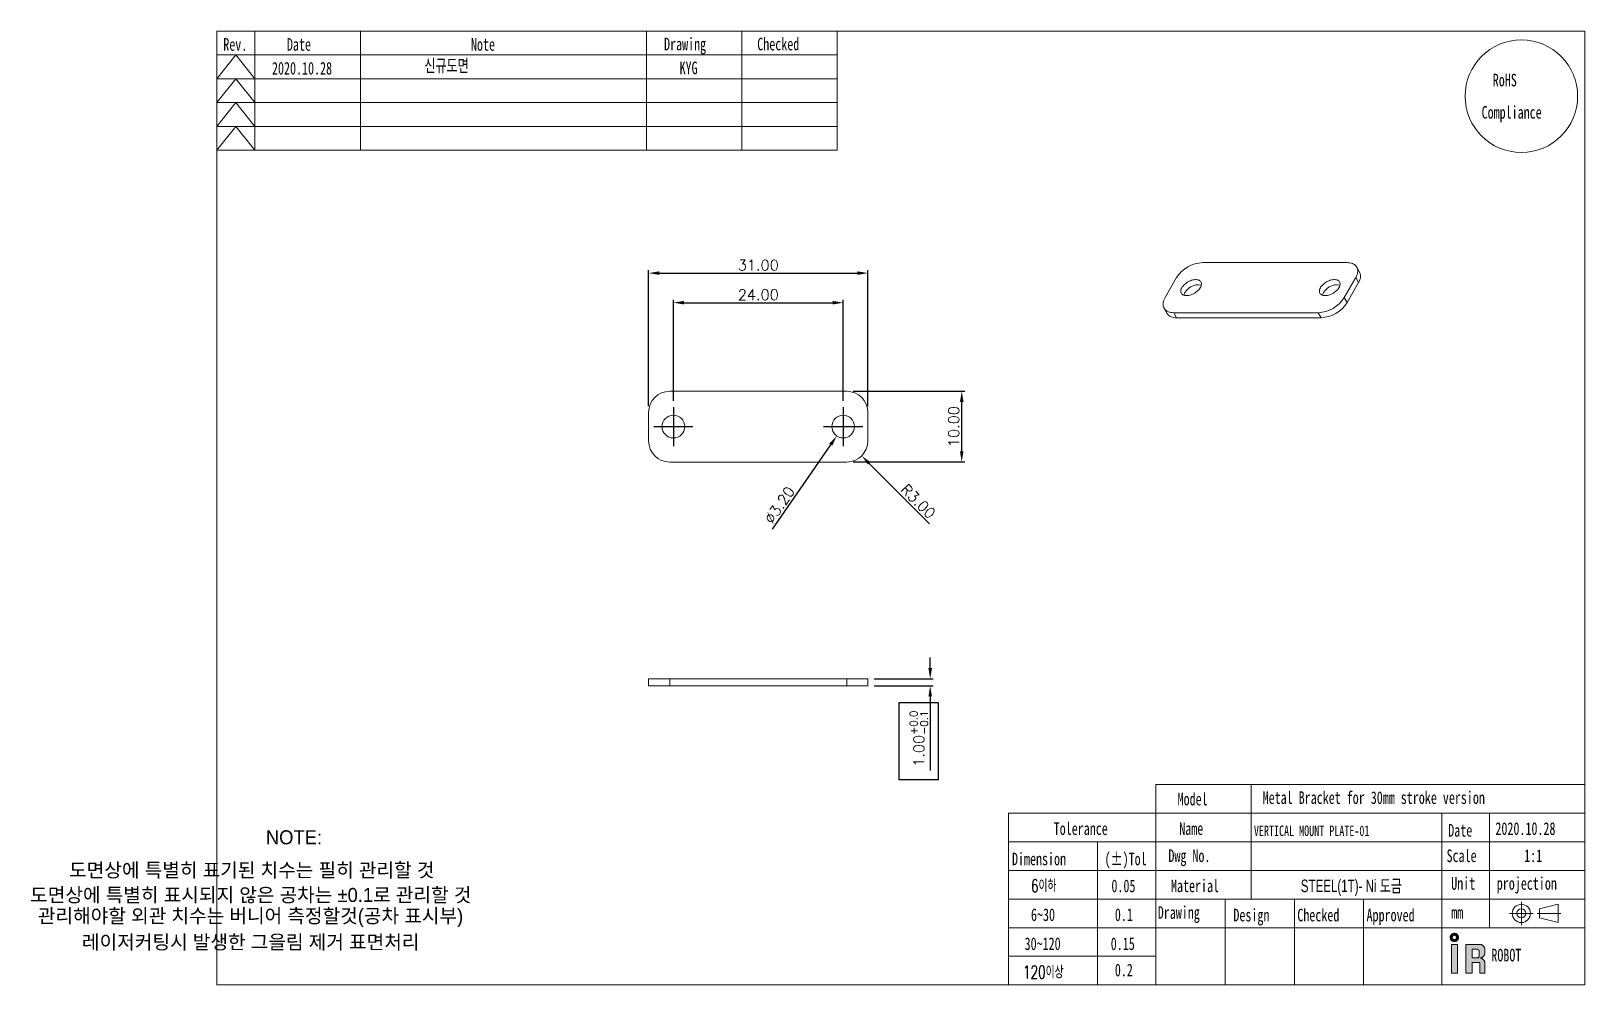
# Model space of a CAD drawing. Header units: millimetres. Extents: x 15 to 865, y 42 to 235.
# Drawn here: x 15.3 to 235, y 49.7 to 184.5 of the extents above; entities that cross this region are included whole.
import ezdxf

# ---------------------------------------------------------------- set-up
doc = ezdxf.new("R2010")
doc.units = ezdxf.units.MM
doc.header["$LTSCALE"] = 0.5
for name, pattern in [('CENTER', [0.6, 0.375, -0.075, 0.075, -0.075]), ('CENTERX2', [20.32, 12.7, -2.54, 2.54, -2.54]), ('HIDDEN', [1.905, 1.27, -0.635])]:
    doc.linetypes.add(name, pattern=pattern)
for name, color, linetype in [('4', 2, 'HIDDEN'), ('CENTER', 1, 'CENTERX2'), ('LOGO', 100, 'Continuous'), ('TEXT', 102, 'Continuous')]:
    doc.layers.add(name, color=color, linetype=linetype)
doc.styles.add('SLDTEXTSTYLE0', font='TXT', dxfattribs={"width": 0.7})
doc.styles.add('SLDTEXTSTYLE1', font='TXT', dxfattribs={"width": 0.7, "bigfont": 'bigfont'})
doc.styles.add('USER2', font='SIMPLEX.SHX')
doc.dimstyles.new('BASE60', dxfattribs={"dimscale": 0.6, "dimtxt": 2.5, "dimasz": 2.5, "dimexe": 0.7, "dimexo": 1.5, "dimtad": 1, "dimzin": 1, "dimdsep": 46, "dimtxsty": 'USER2', "dimcen": 0, "dimclrd": 6, "dimclre": 6, "dimclrt": 3, "dimadec": 0, "dimazin": 0, "dimtfac": 1, "dimtofl": 0, "dimtmove": 0, "dimatfit": 3, "dimfxl": 1, "dimtolj": 1, "dimtzin": 0, "dimlwe": -1, "dimarcsym": 0})

# ---------------------------------------------------------------- blocks, each defined once
blk = doc.blocks.new('*D168')
at = {"layer": '4', "color": 6, "linetype": 'ByBlock'}
for p, q in [((131.51, 133.59), (147.29, 133.59)), ((131.51, 123.59), (147.29, 123.59))]:
    blk.add_line(p, q, dxfattribs=at)
at = {"layer": '4', "color": 6, "linetype": 'ByBlock', "lineweight": -2}
blk.add_line((146.87, 125.09), (146.87, 132.09), dxfattribs=at)
at = {"layer": '4', "color": 6, "linetype": 'ByBlock'}
for points in [[(146.62, 132.09), (147.12, 132.09), (146.87, 133.59)], [(146.62, 125.09), (147.12, 125.09), (146.87, 123.59)]]:
    blk.add_solid(points, dxfattribs=at)
at = {"layer": 'Defpoints', "color": 0, "linetype": 'ByBlock'}
for p in [(130.61, 133.59), (146.87, 133.59), (130.61, 123.59)]:
    blk.add_point(p, dxfattribs=at)
at = {"layer": '4', "color": 3, "linetype": 'ByBlock', "insert": (145.74, 128.59), "char_height": 1.5, "attachment_point": 5, "rotation": 90, "style": 'USER2'}
blk.add_mtext('\\A1;10.00', dxfattribs=at)
blk = doc.blocks.new('*D169')
at = {"layer": '4', "color": 6, "linetype": 'ByBlock'}
for p, q in [((106.11, 132.25), (106.11, 146.52)), ((130.11, 132.25), (130.11, 146.52))]:
    blk.add_line(p, q, dxfattribs=at)
at = {"layer": '4', "color": 6, "linetype": 'ByBlock', "lineweight": -2}
blk.add_line((107.61, 146.1), (128.61, 146.1), dxfattribs=at)
at = {"layer": '4', "color": 6, "linetype": 'ByBlock'}
for points in [[(107.61, 146.35), (107.61, 145.85), (106.11, 146.1)], [(128.61, 146.35), (128.61, 145.85), (130.11, 146.1)]]:
    blk.add_solid(points, dxfattribs=at)
at = {"layer": 'Defpoints', "color": 0, "linetype": 'ByBlock'}
for p in [(130.11, 146.1), (106.11, 131.35), (130.11, 131.35)]:
    blk.add_point(p, dxfattribs=at)
at = {"layer": '4', "color": 3, "linetype": 'ByBlock', "insert": (118.11, 147.22), "char_height": 1.5, "attachment_point": 5, "style": 'USER2'}
blk.add_mtext('\\A1;24.00', dxfattribs=at)
blk = doc.blocks.new('*D170')
at = {"layer": '4', "color": 6, "linetype": 'ByBlock'}
for p, q in [((102.61, 131.49), (102.61, 150.7)), ((133.61, 131.49), (133.61, 150.7))]:
    blk.add_line(p, q, dxfattribs=at)
at = {"layer": '4', "color": 6, "linetype": 'ByBlock', "lineweight": -2}
blk.add_line((104.11, 150.28), (132.11, 150.28), dxfattribs=at)
at = {"layer": '4', "color": 6, "linetype": 'ByBlock'}
for points in [[(104.11, 150.53), (104.11, 150.03), (102.61, 150.28)], [(132.11, 150.53), (132.11, 150.03), (133.61, 150.28)]]:
    blk.add_solid(points, dxfattribs=at)
at = {"layer": 'Defpoints', "color": 0, "linetype": 'ByBlock'}
for p in [(133.61, 150.28), (102.61, 130.59), (133.61, 130.59)]:
    blk.add_point(p, dxfattribs=at)
at = {"layer": '4', "color": 3, "linetype": 'ByBlock', "insert": (118.11, 151.4), "char_height": 1.5, "attachment_point": 5, "style": 'USER2'}
blk.add_mtext('\\A1;31.00', dxfattribs=at)
blk = doc.blocks.new('*D171')
at = {"layer": '4', "color": 6, "linetype": 'ByBlock', "lineweight": -2}
blk.add_line((142.33, 114.83), (133.79, 123.4), dxfattribs=at)
at = {"layer": '4', "color": 6, "linetype": 'ByBlock'}
blk.add_solid([(133.96, 123.58), (133.61, 123.22), (132.73, 124.46)], dxfattribs=at)
at = {"layer": 'Defpoints', "color": 0, "linetype": 'ByBlock'}
for p in [(130.61, 126.59), (132.73, 124.46)]:
    blk.add_point(p, dxfattribs=at)
at = {"layer": '4', "color": 3, "linetype": 'ByBlock', "insert": (140.72, 118.04), "char_height": 1.5, "attachment_point": 5, "rotation": 314.9213, "style": 'USER2'}
blk.add_mtext('\\A1;R3.00', dxfattribs=at)
blk = doc.blocks.new('*D172')
at = {"layer": '4', "color": 6, "linetype": 'ByBlock', "lineweight": -2}
blk.add_line((120.14, 114.12), (128.35, 126.03), dxfattribs=at)
at = {"layer": '4', "color": 6, "linetype": 'ByBlock'}
blk.add_solid([(128.14, 126.18), (128.56, 125.89), (129.2, 127.27)], dxfattribs=at)
at = {"layer": 'Defpoints', "color": 0, "linetype": 'ByBlock'}
for p in [(131.02, 129.91), (129.2, 127.27)]:
    blk.add_point(p, dxfattribs=at)
at = {"layer": '4', "color": 3, "linetype": 'ByBlock', "insert": (121.11, 117.51), "char_height": 1.5, "attachment_point": 5, "rotation": 55.4417, "style": 'USER2'}
blk.add_mtext('\\A1;∅3.20', dxfattribs=at)
blk = doc.blocks.new('*D173')
at = {"layer": '4', "color": 6, "linetype": 'ByBlock', "lineweight": -2}
for p, q in [((142.41, 94.47), (142.41, 95.97)), ((142.41, 90.47), (142.41, 80))]:
    blk.add_line(p, q, dxfattribs=at)
at = {"layer": '4', "color": 6, "linetype": 'ByBlock'}
for p, q in [((134.51, 92.97), (142.83, 92.97)), ((134.51, 91.97), (142.83, 91.97))]:
    blk.add_line(p, q, dxfattribs=at)
for points in [[(142.16, 94.47), (142.66, 94.47), (142.41, 92.97)], [(142.16, 90.47), (142.66, 90.47), (142.41, 91.97)]]:
    blk.add_solid(points, dxfattribs=at)
at = {"layer": 'Defpoints', "color": 0, "linetype": 'ByBlock'}
for p in [(133.61, 92.97), (133.61, 91.97), (142.41, 91.97)]:
    blk.add_point(p, dxfattribs=at)
at = {"layer": '4', "color": 3, "linetype": 'ByBlock', "insert": (140.81, 84.49), "char_height": 1.5, "attachment_point": 5, "rotation": 90, "style": 'USER2'}
blk.add_mtext('\\A1;1.00{\\H0.7x;\\S+0.0^ -0.1;}', dxfattribs=at)

msp = doc.modelspace()

# ---------------------------------------------------------------- hatches: boundary and pattern name
at = {"layer": 'LOGO'}
h = msp.add_hatch(color=256, dxfattribs=at)
edge = h.paths.add_edge_path(flags=0)
edge.add_arc((216.51, 56.41), 0.59, 0, 360)
edge = h.paths.add_edge_path(flags=0)
edge.add_arc((216.51, 56.41), 0.314, 0, 360)
msp.add_hatch(color=256, dxfattribs=at).paths.add_polyline_path([(216.112, 55.426), (216.112, 51.379), (216.965, 51.379), (216.965, 55.426)], flags=0)
h = msp.add_hatch(color=256, dxfattribs=at)
edge = h.paths.add_edge_path(flags=0)
edge.add_line((220.794, 54.187), (220.794, 54.752))
edge.add_arc((220.12, 54.752), 0.674, 0, 90)
edge.add_line((220.12, 55.426), (218.134, 55.426))
edge.add_line((218.134, 55.426), (218.134, 51.379))
edge.add_line((218.134, 51.379), (219.003, 51.379))
edge.add_line((219.003, 51.379), (219.003, 52.884))
edge.add_line((219.003, 52.884), (220.12, 52.884))
edge.add_line((220.12, 52.884), (220.12, 51.379))
edge.add_line((220.12, 51.379), (220.794, 51.379))
edge.add_line((220.794, 51.379), (220.794, 52.84))
edge.add_arc((220.12, 52.84), 0.674, 0, 90)
edge.add_arc((220.12, 54.187), 0.674, 270, 360)
edge = h.paths.add_edge_path(flags=0)
edge.add_line((220.005, 54.415), (220.005, 53.85))
edge.add_arc((219.668, 53.85), 0.337, 270, 360, ccw=False)
edge.add_line((219.668, 53.514), (219.003, 53.514))
edge.add_line((219.003, 53.514), (219.003, 54.752))
edge.add_line((219.003, 54.752), (219.668, 54.752))
edge.add_arc((219.668, 54.415), 0.337, 0, 90, ccw=False)

# ---------------------------------------------------------------- linework, layer by layer
at = {"color": 6, "lineweight": 9}
for p, q in [((234.958, 184.474), (41.567, 184.474)), ((41.567, 184.474), (41.567, 49.707)), ((46.958, 184.474), (46.958, 167.628)), ((61.881, 184.474), (61.881, 167.628)), ((102.311, 184.474), (102.311, 167.628)), ((115.788, 184.474), (115.788, 167.628)), ((129.265, 184.474), (129.265, 167.628)), ((234.958, 184.474), (234.958, 49.707)), ((41.567, 177.736), (44.262, 181.105)), ((41.567, 181.105), (129.265, 181.105)), ((44.262, 181.105), (46.958, 177.736)), ((41.567, 174.366), (44.262, 177.736)), ((41.567, 177.736), (129.265, 177.736)), ((44.262, 177.736), (46.958, 174.366)), ((129.265, 174.366), (41.567, 174.366)), ((41.567, 170.997), (44.262, 174.366)), ((44.262, 174.366), (46.958, 170.997)), ((129.265, 170.997), (41.567, 170.997)), ((41.567, 167.628), (44.262, 170.997)), ((44.262, 170.997), (46.958, 167.628)), ((129.265, 167.628), (41.567, 167.628)), ((174.313, 78.008), (174.313, 49.707)), ((174.313, 78.008), (234.958, 78.008)), ((187.789, 78.008), (187.789, 61.836)), ((153.488, 73.965), (234.958, 73.965)), ((153.488, 73.965), (153.488, 49.707)), ((214.743, 73.965), (214.743, 49.707)), ((221.481, 73.965), (221.481, 65.879)), ((153.488, 69.922), (174.313, 69.922)), ((166.052, 69.922), (166.052, 49.707)), ((174.313, 69.922), (234.958, 69.922)), ((153.488, 65.879), (174.313, 65.879)), ((174.313, 65.879), (234.958, 65.879)), ((221.481, 65.879), (221.481, 57.793)), ((153.488, 61.836), (174.313, 61.836)), ((174.313, 61.836), (234.958, 61.836)), ((184.115, 61.836), (184.115, 49.707)), ((193.886, 61.836), (193.886, 49.707)), ((203.657, 61.836), (203.657, 49.707)), ((224.315, 59.808), (227.632, 59.808)), ((225.973, 61.467), (225.973, 58.15)), ((228.184, 59.808), (231.549, 59.808)), ((231.18, 61.098), (228.553, 60.453)), ((228.553, 60.453), (228.553, 59.164)), ((231.18, 61.098), (231.18, 58.519)), ((153.488, 57.793), (174.313, 57.793)), ((174.313, 57.793), (234.958, 57.793)), ((228.553, 59.164), (231.18, 58.519)), ((153.488, 53.75), (174.313, 53.75)), ((234.958, 49.707), (41.567, 49.707))]:
    msp.add_line(p, q, dxfattribs=at)
at = {"color": 7, "linetype": 'Continuous', "lineweight": 15}
for p, q in [((201.335, 151.76), (180.922, 151.76)), ((177.247, 149.638), (175.615, 146.81)), ((202.56, 149.638), (200.927, 146.81)), ((202.968, 148.931), (202.56, 149.638)), ((203.117, 150.431), (202.709, 151.138)), ((202.968, 148.931), (201.336, 146.103)), ((175.466, 145.31), (175.874, 144.603)), ((200.927, 146.81), (201.336, 146.103)), ((197.253, 144.689), (176.84, 144.689)), ((176.84, 144.689), (177.248, 143.982)), ((197.661, 143.982), (177.248, 143.982)), ((197.661, 143.982), (197.253, 144.689)), ((130.608, 133.587), (105.608, 133.587)), ((102.608, 130.587), (102.608, 126.587)), ((133.608, 130.587), (133.608, 126.587)), ((130.608, 123.587), (105.608, 123.587)), ((102.608, 91.969), (102.608, 92.969)), ((102.608, 92.969), (105.608, 92.969)), ((105.608, 92.969), (105.608, 91.969)), ((130.608, 92.969), (105.608, 92.969)), ((130.608, 91.969), (130.608, 92.969)), ((130.608, 92.969), (133.608, 92.969)), ((133.608, 92.969), (133.608, 91.969)), ((105.608, 91.969), (102.608, 91.969)), ((130.608, 91.969), (105.608, 91.969)), ((133.608, 91.969), (130.608, 91.969))]:
    msp.add_line(p, q, dxfattribs=at)
at = {"color": 100, "linetype": 'Continuous', "lineweight": 18}
for p, q in [((216.965, 55.426), (216.112, 55.426)), ((216.112, 55.426), (216.112, 51.379)), ((216.965, 51.379), (216.965, 55.426)), ((220.12, 55.426), (218.134, 55.426)), ((218.134, 55.426), (218.134, 51.379)), ((219.003, 53.514), (219.003, 54.752)), ((219.003, 54.752), (219.668, 54.752)), ((219.668, 53.514), (219.003, 53.514)), ((219.003, 51.379), (219.003, 52.884)), ((219.003, 52.884), (220.12, 52.884)), ((220.005, 54.415), (220.005, 53.85)), ((220.12, 52.884), (220.12, 51.379)), ((220.794, 54.187), (220.794, 54.752)), ((220.794, 51.379), (220.794, 52.84)), ((216.112, 51.379), (216.965, 51.379)), ((218.134, 51.379), (219.003, 51.379)), ((220.12, 51.379), (220.794, 51.379))]:
    msp.add_line(p, q, dxfattribs=at)
at = {"color": 102, "linetype": 'CENTER', "lineweight": 18}
for p, q in [((216.112, 55.426), (216.965, 55.426)), ((216.112, 55.426), (216.112, 51.379)), ((216.965, 55.426), (216.965, 51.379)), ((218.134, 55.426), (218.134, 51.379)), ((218.134, 55.426), (220.12, 55.426)), ((219.003, 54.752), (219.668, 54.752)), ((219.003, 54.752), (219.003, 53.514)), ((219.668, 53.514), (219.003, 53.514)), ((219.003, 52.884), (219.003, 51.379)), ((219.003, 52.884), (220.12, 52.884)), ((220.005, 54.415), (220.005, 53.85)), ((220.12, 52.884), (220.12, 51.379)), ((220.794, 54.752), (220.794, 54.187)), ((220.794, 52.84), (220.794, 51.379)), ((216.112, 51.379), (216.965, 51.379)), ((219.003, 51.379), (218.134, 51.379)), ((220.12, 51.379), (220.794, 51.379))]:
    msp.add_line(p, q, dxfattribs=at)
at = {"color": 7, "linetype": 'Continuous', "lineweight": 15, "flags": 128}
for points in [[(202.56, 149.638), (202.658, 149.823), (202.736, 150.007), (202.794, 150.187), (202.831, 150.364), (202.848, 150.535), (202.844, 150.699), (202.82, 150.855), (202.774, 151.002), (202.709, 151.138), (202.623, 151.263), (202.519, 151.376), (202.396, 151.476), (202.256, 151.561), (202.099, 151.632), (201.927, 151.687), (201.742, 151.728), (201.544, 151.752), (201.335, 151.76)], [(178.636, 147.093), (178.795, 147.101), (178.961, 147.125), (179.131, 147.164), (179.304, 147.218), (179.477, 147.286), (179.647, 147.367), (179.812, 147.461), (179.97, 147.565), (180.118, 147.678), (180.254, 147.799), (180.377, 147.926), (180.485, 148.057), (180.575, 148.191), (180.648, 148.325), (180.702, 148.457), (180.736, 148.587), (180.749, 148.711), (180.742, 148.828), (180.715, 148.937), (180.667, 149.036), (180.601, 149.123), (180.516, 149.198), (180.413, 149.26), (180.295, 149.306), (180.163, 149.338), (180.018, 149.354), (179.863, 149.354), (179.701, 149.338), (179.532, 149.306), (179.36, 149.26), (179.187, 149.198), (179.015, 149.123), (178.847, 149.036), (178.686, 148.937), (178.533, 148.828), (178.39, 148.711), (178.26, 148.587), (178.145, 148.457), (178.046, 148.325), (177.964, 148.191), (177.9, 148.057), (177.856, 147.926), (177.833, 147.799), (177.829, 147.678), (177.847, 147.565), (177.884, 147.461), (177.941, 147.367), (178.017, 147.286), (178.111, 147.218), (178.222, 147.164), (178.347, 147.125), (178.486, 147.101), (178.636, 147.093)], [(198.233, 147.093), (198.392, 147.101), (198.558, 147.125), (198.728, 147.164), (198.901, 147.218), (199.074, 147.286), (199.244, 147.367), (199.409, 147.461), (199.567, 147.565), (199.715, 147.678), (199.851, 147.799), (199.974, 147.926), (200.082, 148.057), (200.172, 148.191), (200.245, 148.325), (200.299, 148.457), (200.333, 148.587), (200.346, 148.711), (200.339, 148.828), (200.312, 148.937), (200.264, 149.036), (200.198, 149.123), (200.113, 149.198), (200.01, 149.26), (199.892, 149.306), (199.76, 149.338), (199.615, 149.354), (199.46, 149.354), (199.298, 149.338), (199.129, 149.306), (198.957, 149.26), (198.784, 149.198), (198.612, 149.123), (198.444, 149.036), (198.283, 148.937), (198.13, 148.828), (197.987, 148.711), (197.857, 148.587), (197.742, 148.457), (197.643, 148.325), (197.561, 148.191), (197.497, 148.057), (197.453, 147.926), (197.43, 147.799), (197.426, 147.678), (197.444, 147.565), (197.481, 147.461), (197.538, 147.367), (197.614, 147.286), (197.708, 147.218), (197.819, 147.164), (197.944, 147.125), (198.083, 147.101), (198.233, 147.093)], [(175.615, 146.81), (175.517, 146.625), (175.439, 146.442), (175.381, 146.261), (175.343, 146.084), (175.326, 145.914), (175.33, 145.749), (175.355, 145.593), (175.4, 145.446), (175.466, 145.31), (175.551, 145.185), (175.656, 145.072), (175.779, 144.973), (175.919, 144.887), (176.076, 144.817), (176.247, 144.761), (176.433, 144.721), (176.631, 144.697), (176.84, 144.689)]]:
    msp.add_lwpolyline(points, dxfattribs=at)
at = {"color": 6, "lineweight": 9}
for centre, radius in [((225.973, 175.278), 7.954), ((225.973, 59.808), 1.29), ((225.973, 59.808), 0.645)]:
    msp.add_circle(centre, radius, dxfattribs=at)
at = {"color": 7, "linetype": 'Continuous', "lineweight": 15}
for centre in [(106.108, 128.587), (130.108, 128.587)]:
    msp.add_circle(centre, 1.6, dxfattribs=at)
at = {"color": 100, "linetype": 'Continuous', "lineweight": 18}
for radius in [0.59, 0.314]:
    msp.add_circle((216.51, 56.41), radius, dxfattribs=at)
at = {"color": 102, "linetype": 'CENTER', "lineweight": 18}
for radius in [0.59, 0.314]:
    msp.add_circle((216.51, 56.41), radius, dxfattribs=at)
at = {"color": 7, "linetype": 'Continuous', "lineweight": 15}
for centre, radius, start, end in [((181.121, 147.172), 4.592, 92.48902, 147.51098), ((201.727, 149.812), 1.521, 324.65231, 24.03723), ((180.31, 146.455), 2.176, 78.71758, 161.27704), ((199.907, 146.455), 2.176, 78.71758, 161.27704), ((197.054, 149.277), 4.592, 272.48902, 327.51098), ((197.462, 148.57), 4.592, 272.48902, 327.51098), ((177.089, 145.46), 1.487, 215.19922, 276.11296), ((105.608, 130.587), 3, 90, 180), ((130.608, 130.587), 3, 0, 90), ((105.608, 126.587), 3, 180, 270), ((130.608, 126.587), 3, 270, 0)]:
    msp.add_arc(centre, radius, start, end, dxfattribs=at)
at = {"color": 100, "linetype": 'Continuous', "lineweight": 18}
for centre, radius, start, end in [((220.12, 54.752), 0.674, 0, 90), ((219.668, 54.415), 0.337, 0, 90), ((219.668, 53.85), 0.337, 270, 0), ((220.12, 54.187), 0.674, 270, 0), ((220.12, 52.84), 0.674, 0, 90)]:
    msp.add_arc(centre, radius, start, end, dxfattribs=at)
at = {"color": 102, "linetype": 'CENTER', "lineweight": 18}
for centre, radius, start, end in [((220.12, 54.752), 0.674, 0, 90), ((219.668, 54.415), 0.337, 0, 90), ((219.668, 53.85), 0.337, 270, 0), ((220.12, 54.187), 0.674, 270, 0), ((220.12, 52.84), 0.674, 0, 90)]:
    msp.add_arc(centre, radius, start, end, dxfattribs=at)
at = {"layer": '4', "color": 6, "linetype": 'ByBlock'}
msp.add_lwpolyline([(137.991, 78.715), (143.593, 78.715), (143.593, 89.557), (137.991, 89.557)], close=True, dxfattribs=at)
at = {"layer": 'CENTER'}
for p, q in [((106.108, 131.352), (106.108, 125.823)), ((130.108, 131.352), (130.108, 125.823)), ((103.343, 128.587), (108.873, 128.587)), ((127.343, 128.587), (132.873, 128.587))]:
    msp.add_line(p, q, dxfattribs=at)

# ---------------------------------------------------------------- texts
at = {"color": 6, "lineweight": 9, "char_height": 1.7829, "attachment_point": 1}
for s, insert, style in [('Rev.', (42.486, 183.484), 'SLDTEXTSTYLE0'), ('Date', (51.482, 183.484), 'SLDTEXTSTYLE0'), ('Note', (77.493, 183.484), 'SLDTEXTSTYLE0'), ('Drawing', (104.793, 183.537), 'SLDTEXTSTYLE0'), ('Checked', (117.963, 183.537), 'SLDTEXTSTYLE0'), ('RoHS', (221.935, 178.444), 'SLDTEXTSTYLE0'), ('Compliance', (220.355, 173.893), 'SLDTEXTSTYLE0'), ('Model', (177.381, 76.859), 'SLDTEXTSTYLE0'), ('Tolerance', (159.87, 72.683), 'SLDTEXTSTYLE0'), ('Name', (177.616, 72.683), 'SLDTEXTSTYLE0'), ('Date', (215.64, 72.436), 'SLDTEXTSTYLE0'), ('Dimension', (153.972, 68.397), 'SLDTEXTSTYLE0'), ('(±)Tol', (167.064, 68.397), 'SLDTEXTSTYLE0'), ('Dwg No.', (176.084, 68.846), 'SLDTEXTSTYLE0'), ('Scale', (215.402, 68.846), 'SLDTEXTSTYLE0'), ('6이하', (156.657, 64.595), 'SLDTEXTSTYLE1'), ('0.05', (168.029, 64.595), 'SLDTEXTSTYLE0'), ('Material', (176.45, 64.595), 'SLDTEXTSTYLE0'), ('Unit', (216.061, 64.94), 'SLDTEXTSTYLE0'), ('6~30', (156.657, 60.518), 'SLDTEXTSTYLE0'), ('0.1', (168.511, 60.518), 'SLDTEXTSTYLE0'), ('Drawing', (174.58, 60.827), 'SLDTEXTSTYLE0'), ('Design', (185.269, 60.465), 'SLDTEXTSTYLE0'), ('Checked', (194.304, 60.465), 'SLDTEXTSTYLE0'), ('Approved', (204.091, 60.465), 'SLDTEXTSTYLE0'), ('mm', (216.061, 60.845), 'SLDTEXTSTYLE0'), ('30~120', (155.756, 56.42), 'SLDTEXTSTYLE0'), ('0.15', (167.932, 56.42), 'SLDTEXTSTYLE0'), ('120이상', (155.522, 52.417), 'SLDTEXTSTYLE1'), ('0.2', (168.511, 52.704), 'SLDTEXTSTYLE0')]:
    msp.add_mtext(s, dxfattribs=dict(at, insert=insert, style=style))
at = {"color": 2, "lineweight": 9, "attachment_point": 1, "style": 'SLDTEXTSTYLE0'}
for s, insert, char_height in [('{\\fGulim|b0|i0|c129|p50;신규도면}', (70.912, 180.489), 1.78286), ('KYG', (106.984, 180.168), 1.7829), ('2020.10.28', (49.374, 180.114), 1.7829)]:
    msp.add_mtext(s, dxfattribs=dict(at, insert=insert, char_height=char_height))
at = {"color": 2, "char_height": 1.9845, "attachment_point": 5, "style": 'USER2'}
for s, insert in [('{\\fGulim|b0|i0|c129|p50;NOTE:}', (52.476, 70.549)), ('{\\fGulim|b0|i0|c129|p50;도면상에 특별히 표기된 치수는 필히 관리할 것}', (46.515, 65.828)), ('{\\fGulim|b0|i0|c129|p50;도면상에 특별히 표시되지 않은 공차는 ±0.1로 관리할 것 }', (46.372, 62.309)), ('{\\fGulim|b0|i0|c129|p50;관리해야할 외관 치수는 버니어 측정할것(공차 표시부)}', (46.337, 59.158)), ('{\\fGulim|b0|i0|c129|p50;레이저커팅시 발생한 그을림 제거 표면처리 }', (46.364, 55.658))]:
    msp.add_mtext(s, dxfattribs=dict(at, insert=insert))
at = {"color": 7, "linetype": 'Continuous', "lineweight": 18, "insert": (221.73, 54.806), "char_height": 1.7829, "attachment_point": 1, "style": 'SLDTEXTSTYLE0'}
msp.add_mtext('ROBOT', dxfattribs=at)
at = {"layer": 'TEXT', "lineweight": 20, "attachment_point": 1, "style": 'SLDTEXTSTYLE0'}
for s, insert, char_height, width in [('Metal Bracket for 30mm stroke version', (189.405, 77.057), 1.78286, 53.8651), ('2020.10.28', (222.306, 72.683), 1.7829, 35.53657), ('VERTICAL MOUNT PLATE-01', (188.171, 72.23), 1.49047, 29.70857), ('1:1', (226.365, 68.846), 1.7829, 35.53657), ('{\\fGulim|b0|i0|c129|p50;STEEL(1T)- Ni 도금 }', (194.798, 64.595), 1.78286, 35.53657), ('projection', (222.502, 64.94), 1.7829, 35.53657)]:
    msp.add_mtext(s, dxfattribs=dict(at, insert=insert, char_height=char_height, width=width))

# ---------------------------------------------------------------- dimensions: what is measured, and where the dimension line sits
at = {"layer": '4', "color": 6, "linetype": 'ByBlock'}
for base, p1, p2, picture, middle in [((133.608, 150.279), (102.608, 130.587), (133.608, 130.587), '*D170', (118.108, 151.404)), ((130.108, 146.099), (106.108, 131.352), (130.108, 131.352), '*D169', (118.108, 147.224))]:
    dim = msp.add_linear_dim(base=base, p1=p1, p2=p2, dimstyle='BASE60', override={"dimarcsym": 1}, dxfattribs=at)
    dim.commit()
    dim.dimension.update_dxf_attribs({"geometry": picture, "text_midpoint": middle})
dim = msp.add_linear_dim(base=(146.869, 133.587), p1=(130.608, 123.587), p2=(130.608, 133.587), angle=90, dimstyle='BASE60', override={"dimarcsym": 1}, dxfattribs=at)
dim.commit()
dim.dimension.update_dxf_attribs({"geometry": '*D168', "text_midpoint": (145.744, 128.587)})
dim = msp.add_diameter_dim_2p(p1=(131.015, 129.905), p2=(129.2, 127.27), dimstyle='BASE60', override={"dimarcsym": 1}, dxfattribs=at)
dim.commit()
dim.dimension.update_dxf_attribs({"geometry": '*D172', "text_midpoint": (122.038, 116.871), "dimtype": 163})
dim = msp.add_radius_dim(center=(130.608, 126.587), mpoint=(132.726, 124.463), dimstyle='BASE60', override={"dimarcsym": 1}, dxfattribs=at)
dim.commit()
dim.dimension.update_dxf_attribs({"geometry": '*D171', "text_midpoint": (139.92, 117.25), "dimtype": 164})
dim = msp.add_linear_dim(base=(142.409, 91.969), p1=(133.608, 92.969), p2=(133.608, 91.969), angle=90, text='<>{\\H0.7x;\\S+0.0^ -0.1;}', dimstyle='BASE60', override={"dimarcsym": 1}, dxfattribs=at)
dim.commit()
dim.dimension.update_dxf_attribs({"geometry": '*D173', "text_midpoint": (140.809, 84.486)})

doc.saveas('drawing.dxf')
